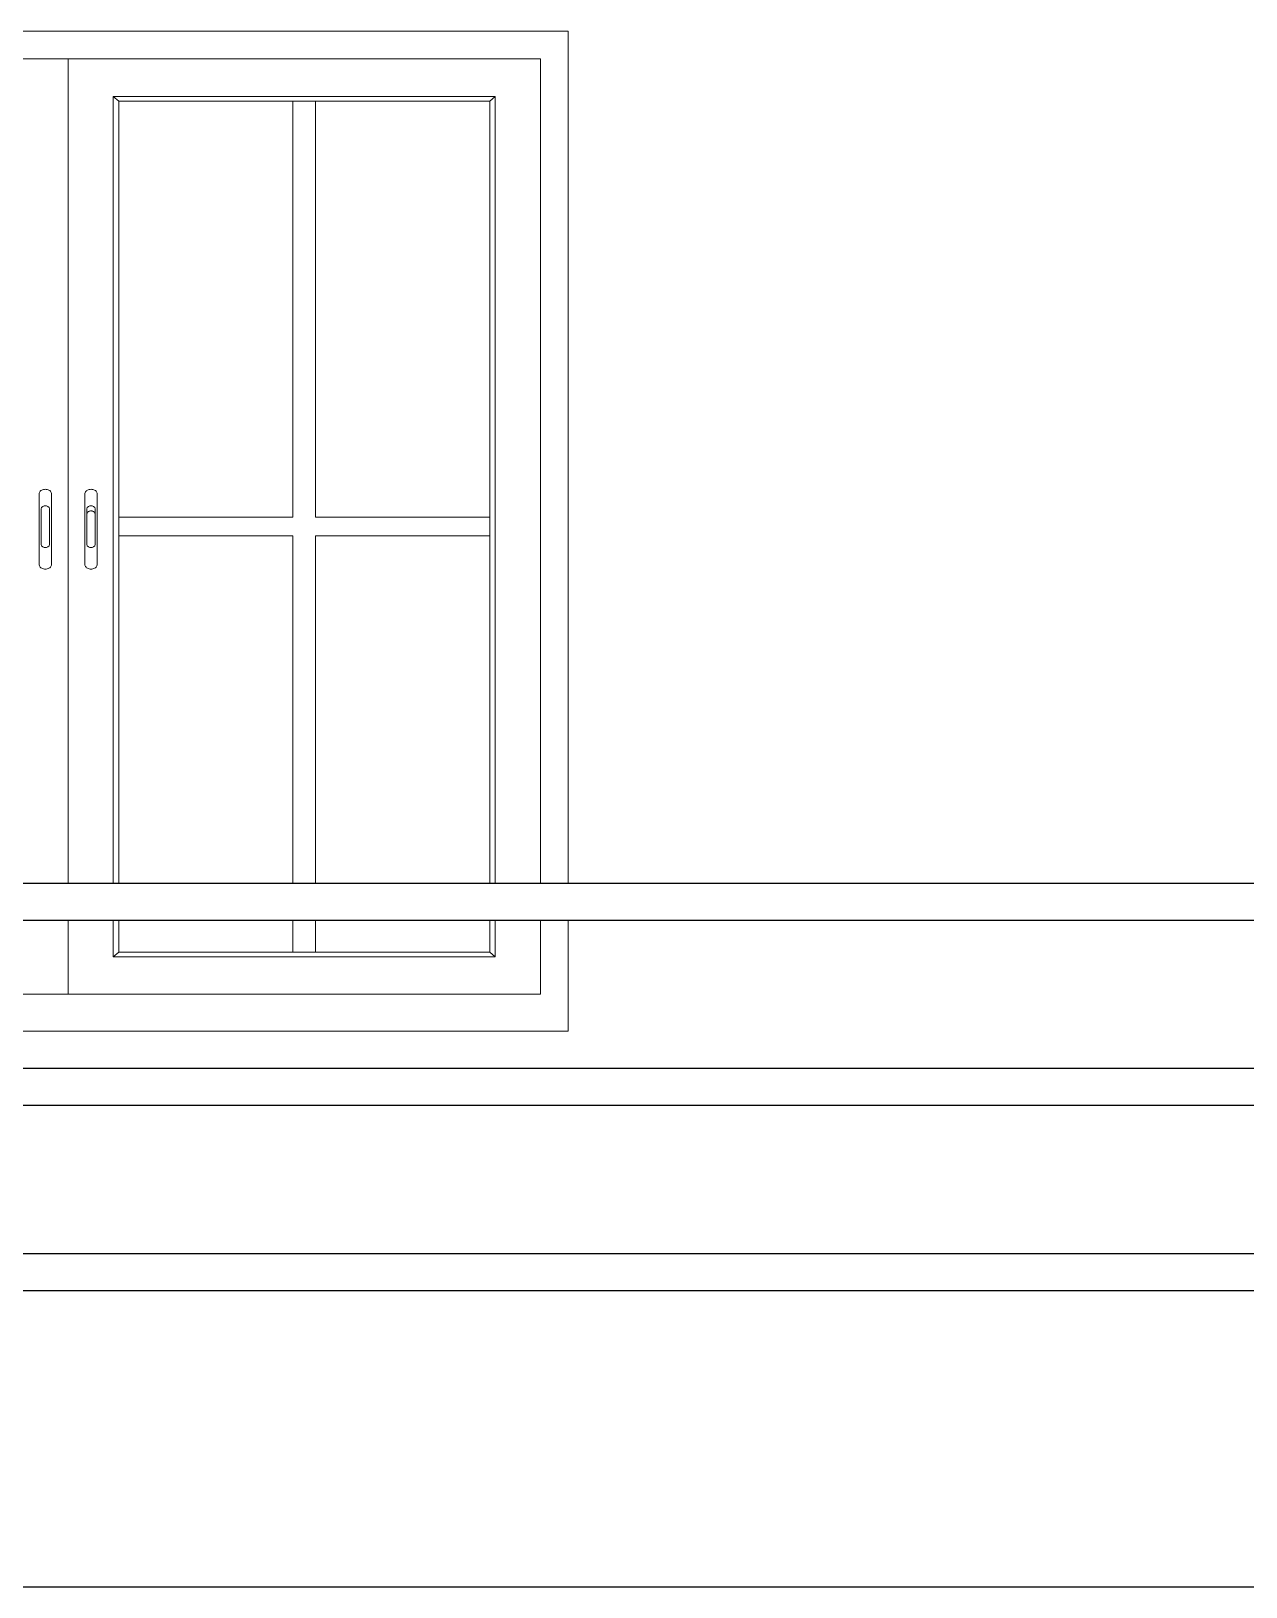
# Model space of a CAD drawing. Header units: inches. Extents: x -10117506 to -5032697, y -6529230 to -3253155.
# Drawn here: x -5060085.1 to -5060019.5, y -3256378 to -3256294 of the extents above; entities that cross this region are included whole.
import ezdxf

# ---------------------------------------------------------------- set-up
doc = ezdxf.new("R2010")
doc.units = ezdxf.units.IN
doc.header["$LTSCALE"] = 2
doc.header["$MEASUREMENT"] = 0
doc.layers.get('0').update_dxf_attribs({"linetype": 'CONTINUOUS'})
doc.layers.add('window', color=4, linetype='CONTINUOUS', lineweight=13)

msp = doc.modelspace()

# ---------------------------------------------------------------- linework, layer by layer
at = {"ltscale": 0.5}
for p, q in [((-5060354.971, -3256339.996), (-5059908.914, -3256339.996)), ((-5060332.938, -3256341.996), (-5059908.914, -3256341.996)), ((-5060332.938, -3256349.996), (-5059908.914, -3256349.996)), ((-5060332.938, -3256351.996), (-5059908.914, -3256351.996)), ((-5060332.938, -3256359.996), (-5059908.914, -3256359.996)), ((-5060332.938, -3256361.996), (-5059908.914, -3256361.996)), ((-5060342.966, -3256377.996), (-5059903.914, -3256377.996))]:
    msp.add_line(p, q, dxfattribs=at)
at = {"layer": 'window'}
for p, q in [((-5060056.054, -3256293.996), (-5060146.054, -3256293.996)), ((-5060056.054, -3256339.996), (-5060056.054, -3256293.996)), ((-5060057.554, -3256295.496), (-5060108.554, -3256295.496)), ((-5060083.054, -3256295.496), (-5060083.054, -3256339.996)), ((-5060057.554, -3256339.996), (-5060057.554, -3256295.496)), ((-5060080.62, -3256339.996), (-5060080.62, -3256297.52)), ((-5060080.62, -3256297.52), (-5060059.988, -3256297.52)), ((-5060080.316, -3256297.773), (-5060080.62, -3256297.52)), ((-5060080.316, -3256339.996), (-5060080.316, -3256297.773)), ((-5060060.292, -3256297.773), (-5060080.316, -3256297.773)), ((-5060070.913, -3256297.773), (-5060070.913, -3256320.24)), ((-5060069.696, -3256297.773), (-5060069.696, -3256320.24)), ((-5060060.292, -3256297.773), (-5060059.988, -3256297.52)), ((-5060060.292, -3256297.773), (-5060060.292, -3256339.996)), ((-5060059.988, -3256297.52), (-5060059.988, -3256339.996)), ((-5060084.484, -3256318.782), (-5060084.524, -3256318.808)), ((-5060084.44, -3256318.762), (-5060084.484, -3256318.782)), ((-5060084.391, -3256318.747), (-5060084.44, -3256318.762)), ((-5060084.34, -3256318.738), (-5060084.391, -3256318.747)), ((-5060084.34, -3256318.738), (-5060084.288, -3256318.735)), ((-5060084.288, -3256318.735), (-5060084.235, -3256318.738)), ((-5060084.235, -3256318.738), (-5060084.184, -3256318.747)), ((-5060084.184, -3256318.747), (-5060084.136, -3256318.762)), ((-5060084.091, -3256318.782), (-5060084.136, -3256318.762)), ((-5060084.091, -3256318.782), (-5060084.051, -3256318.808)), ((-5060082.057, -3256318.808), (-5060082.017, -3256318.782)), ((-5060082.017, -3256318.782), (-5060081.973, -3256318.762)), ((-5060081.973, -3256318.762), (-5060081.924, -3256318.747)), ((-5060081.924, -3256318.747), (-5060081.873, -3256318.738)), ((-5060081.873, -3256318.738), (-5060081.821, -3256318.735)), ((-5060081.821, -3256318.735), (-5060081.768, -3256318.738)), ((-5060081.768, -3256318.738), (-5060081.717, -3256318.747)), ((-5060081.717, -3256318.747), (-5060081.669, -3256318.762)), ((-5060081.669, -3256318.762), (-5060081.624, -3256318.782)), ((-5060081.624, -3256318.782), (-5060081.584, -3256318.808)), ((-5060084.618, -3256318.945), (-5060084.622, -3256318.983)), ((-5060084.622, -3256318.983), (-5060084.622, -3256322.799)), ((-5060084.618, -3256318.945), (-5060084.606, -3256318.907)), ((-5060084.606, -3256318.907), (-5060084.586, -3256318.871)), ((-5060084.586, -3256318.871), (-5060084.559, -3256318.837)), ((-5060084.524, -3256318.808), (-5060084.559, -3256318.837)), ((-5060084.39, -3256319.643), (-5060084.357, -3256319.633)), ((-5060084.357, -3256319.633), (-5060084.323, -3256319.626)), ((-5060084.323, -3256319.626), (-5060084.288, -3256319.624)), ((-5060084.288, -3256319.624), (-5060084.253, -3256319.626)), ((-5060084.253, -3256319.626), (-5060084.218, -3256319.633)), ((-5060084.218, -3256319.633), (-5060084.186, -3256319.643)), ((-5060084.051, -3256318.808), (-5060084.017, -3256318.837)), ((-5060083.99, -3256318.871), (-5060084.017, -3256318.837)), ((-5060083.97, -3256318.907), (-5060083.99, -3256318.871)), ((-5060083.957, -3256318.945), (-5060083.97, -3256318.907)), ((-5060083.953, -3256318.983), (-5060083.97, -3256318.907)), ((-5060083.953, -3256318.983), (-5060083.957, -3256318.945)), ((-5060083.953, -3256322.799), (-5060083.953, -3256318.983)), ((-5060082.155, -3256318.983), (-5060082.139, -3256318.907)), ((-5060082.155, -3256318.983), (-5060082.151, -3256318.945)), ((-5060082.155, -3256322.799), (-5060082.155, -3256318.983)), ((-5060082.151, -3256318.945), (-5060082.139, -3256318.907)), ((-5060082.139, -3256318.907), (-5060082.119, -3256318.871)), ((-5060082.119, -3256318.871), (-5060082.091, -3256318.837)), ((-5060082.091, -3256318.837), (-5060082.057, -3256318.808)), ((-5060081.89, -3256319.633), (-5060081.923, -3256319.643)), ((-5060081.856, -3256319.626), (-5060081.89, -3256319.633)), ((-5060081.821, -3256319.624), (-5060081.856, -3256319.626)), ((-5060081.785, -3256319.626), (-5060081.821, -3256319.624)), ((-5060081.751, -3256319.633), (-5060081.785, -3256319.626)), ((-5060081.719, -3256319.643), (-5060081.751, -3256319.633)), ((-5060081.584, -3256318.808), (-5060081.55, -3256318.837)), ((-5060081.55, -3256318.837), (-5060081.522, -3256318.871)), ((-5060081.522, -3256318.871), (-5060081.502, -3256318.907)), ((-5060081.502, -3256318.907), (-5060081.49, -3256318.945)), ((-5060081.49, -3256318.945), (-5060081.486, -3256318.983)), ((-5060081.486, -3256318.983), (-5060081.486, -3256322.799)), ((-5060084.513, -3256319.791), (-5060084.51, -3256319.765)), ((-5060084.513, -3256321.712), (-5060084.513, -3256319.791)), ((-5060084.51, -3256319.765), (-5060084.502, -3256319.74)), ((-5060084.502, -3256319.74), (-5060084.488, -3256319.716)), ((-5060084.488, -3256319.716), (-5060084.47, -3256319.693)), ((-5060084.47, -3256319.693), (-5060084.447, -3256319.673)), ((-5060084.447, -3256319.673), (-5060084.42, -3256319.656)), ((-5060084.42, -3256319.656), (-5060084.39, -3256319.643)), ((-5060084.186, -3256319.643), (-5060084.156, -3256319.656)), ((-5060084.156, -3256319.656), (-5060084.129, -3256319.673)), ((-5060084.129, -3256319.673), (-5060084.106, -3256319.693)), ((-5060084.106, -3256319.693), (-5060084.087, -3256319.716)), ((-5060084.087, -3256319.716), (-5060084.074, -3256319.74)), ((-5060084.074, -3256319.74), (-5060084.066, -3256319.765)), ((-5060084.066, -3256319.765), (-5060084.063, -3256319.791)), ((-5060084.063, -3256319.791), (-5060084.063, -3256321.712)), ((-5060082.043, -3256319.765), (-5060082.046, -3256319.791)), ((-5060082.046, -3256321.712), (-5060082.046, -3256319.791)), ((-5060082.043, -3256320.045), (-5060082.046, -3256320.071)), ((-5060082.035, -3256319.74), (-5060082.043, -3256319.765)), ((-5060082.035, -3256320.02), (-5060082.043, -3256320.045)), ((-5060082.021, -3256319.716), (-5060082.035, -3256319.74)), ((-5060082.021, -3256319.995), (-5060082.035, -3256320.02)), ((-5060082.003, -3256319.693), (-5060082.021, -3256319.716)), ((-5060082.003, -3256319.973), (-5060082.021, -3256319.995)), ((-5060081.98, -3256319.673), (-5060082.003, -3256319.693)), ((-5060081.98, -3256319.953), (-5060082.003, -3256319.973)), ((-5060081.953, -3256319.656), (-5060081.98, -3256319.673)), ((-5060081.953, -3256319.936), (-5060081.98, -3256319.953)), ((-5060081.923, -3256319.643), (-5060081.953, -3256319.656)), ((-5060081.923, -3256319.922), (-5060081.953, -3256319.936)), ((-5060081.89, -3256319.912), (-5060081.923, -3256319.922)), ((-5060081.856, -3256319.906), (-5060081.89, -3256319.912)), ((-5060081.821, -3256319.904), (-5060081.856, -3256319.906)), ((-5060081.785, -3256319.906), (-5060081.821, -3256319.904)), ((-5060081.751, -3256319.912), (-5060081.785, -3256319.906)), ((-5060081.719, -3256319.922), (-5060081.751, -3256319.912)), ((-5060081.688, -3256319.656), (-5060081.719, -3256319.643)), ((-5060081.688, -3256319.936), (-5060081.719, -3256319.922)), ((-5060081.662, -3256319.673), (-5060081.688, -3256319.656)), ((-5060081.662, -3256319.953), (-5060081.688, -3256319.936)), ((-5060081.639, -3256319.693), (-5060081.662, -3256319.673)), ((-5060081.639, -3256319.973), (-5060081.662, -3256319.953)), ((-5060081.62, -3256319.716), (-5060081.639, -3256319.693)), ((-5060081.62, -3256319.995), (-5060081.639, -3256319.973)), ((-5060081.607, -3256319.74), (-5060081.62, -3256319.716)), ((-5060081.607, -3256320.02), (-5060081.62, -3256319.995)), ((-5060081.598, -3256319.765), (-5060081.607, -3256319.74)), ((-5060081.598, -3256320.045), (-5060081.607, -3256320.02)), ((-5060081.596, -3256319.791), (-5060081.598, -3256319.765)), ((-5060081.596, -3256320.071), (-5060081.598, -3256320.045)), ((-5060081.596, -3256320.071), (-5060081.596, -3256319.791)), ((-5060081.596, -3256321.712), (-5060081.596, -3256320.071)), ((-5060080.316, -3256320.24), (-5060070.913, -3256320.24)), ((-5060069.696, -3256320.24), (-5060060.292, -3256320.24)), ((-5060080.316, -3256321.252), (-5060070.913, -3256321.252)), ((-5060070.913, -3256321.252), (-5060070.913, -3256339.996)), ((-5060069.696, -3256321.252), (-5060060.292, -3256321.252)), ((-5060069.696, -3256321.252), (-5060069.696, -3256339.996)), ((-5060084.513, -3256321.712), (-5060084.51, -3256321.738)), ((-5060084.51, -3256321.738), (-5060084.502, -3256321.763)), ((-5060084.502, -3256321.763), (-5060084.488, -3256321.788)), ((-5060084.488, -3256321.788), (-5060084.47, -3256321.81)), ((-5060084.47, -3256321.81), (-5060084.447, -3256321.83)), ((-5060084.447, -3256321.83), (-5060084.42, -3256321.847)), ((-5060084.42, -3256321.847), (-5060084.39, -3256321.861)), ((-5060084.39, -3256321.861), (-5060084.357, -3256321.871)), ((-5060084.357, -3256321.871), (-5060084.323, -3256321.877)), ((-5060084.323, -3256321.877), (-5060084.288, -3256321.879)), ((-5060084.288, -3256321.879), (-5060084.253, -3256321.877)), ((-5060084.253, -3256321.877), (-5060084.218, -3256321.871)), ((-5060084.218, -3256321.871), (-5060084.186, -3256321.861)), ((-5060084.186, -3256321.861), (-5060084.156, -3256321.847)), ((-5060084.156, -3256321.847), (-5060084.129, -3256321.83)), ((-5060084.129, -3256321.83), (-5060084.106, -3256321.81)), ((-5060084.106, -3256321.81), (-5060084.087, -3256321.788)), ((-5060084.087, -3256321.788), (-5060084.074, -3256321.763)), ((-5060084.074, -3256321.763), (-5060084.066, -3256321.738)), ((-5060084.066, -3256321.738), (-5060084.063, -3256321.712)), ((-5060082.043, -3256321.738), (-5060082.046, -3256321.712)), ((-5060082.035, -3256321.763), (-5060082.043, -3256321.738)), ((-5060082.021, -3256321.788), (-5060082.035, -3256321.763)), ((-5060082.003, -3256321.81), (-5060082.021, -3256321.788)), ((-5060081.98, -3256321.83), (-5060082.003, -3256321.81)), ((-5060081.953, -3256321.847), (-5060081.98, -3256321.83)), ((-5060081.923, -3256321.861), (-5060081.953, -3256321.847)), ((-5060081.89, -3256321.871), (-5060081.923, -3256321.861)), ((-5060081.856, -3256321.877), (-5060081.89, -3256321.871)), ((-5060081.821, -3256321.879), (-5060081.856, -3256321.877)), ((-5060081.785, -3256321.877), (-5060081.821, -3256321.879)), ((-5060081.751, -3256321.871), (-5060081.785, -3256321.877)), ((-5060081.719, -3256321.861), (-5060081.751, -3256321.871)), ((-5060081.688, -3256321.847), (-5060081.719, -3256321.861)), ((-5060081.662, -3256321.83), (-5060081.688, -3256321.847)), ((-5060081.639, -3256321.81), (-5060081.662, -3256321.83)), ((-5060081.62, -3256321.788), (-5060081.639, -3256321.81)), ((-5060081.607, -3256321.763), (-5060081.62, -3256321.788)), ((-5060081.598, -3256321.738), (-5060081.607, -3256321.763)), ((-5060081.596, -3256321.712), (-5060081.598, -3256321.738)), ((-5060084.618, -3256322.838), (-5060084.622, -3256322.799)), ((-5060084.622, -3256322.799), (-5060084.606, -3256322.876)), ((-5060084.618, -3256322.838), (-5060084.606, -3256322.876)), ((-5060084.606, -3256322.876), (-5060084.586, -3256322.912)), ((-5060084.559, -3256322.945), (-5060084.586, -3256322.912)), ((-5060084.524, -3256322.974), (-5060084.559, -3256322.945)), ((-5060084.484, -3256323), (-5060084.524, -3256322.974)), ((-5060084.484, -3256323), (-5060084.44, -3256323.02)), ((-5060084.136, -3256323.02), (-5060084.091, -3256323)), ((-5060084.091, -3256323), (-5060084.051, -3256322.974)), ((-5060084.017, -3256322.945), (-5060084.051, -3256322.974)), ((-5060083.99, -3256322.912), (-5060084.017, -3256322.945)), ((-5060083.97, -3256322.876), (-5060083.99, -3256322.912)), ((-5060083.97, -3256322.876), (-5060083.957, -3256322.838)), ((-5060083.957, -3256322.838), (-5060083.953, -3256322.799)), ((-5060082.151, -3256322.838), (-5060082.155, -3256322.799)), ((-5060082.139, -3256322.876), (-5060082.151, -3256322.838)), ((-5060082.119, -3256322.912), (-5060082.139, -3256322.876)), ((-5060082.091, -3256322.945), (-5060082.119, -3256322.912)), ((-5060082.057, -3256322.974), (-5060082.091, -3256322.945)), ((-5060082.017, -3256323), (-5060082.057, -3256322.974)), ((-5060081.973, -3256323.02), (-5060082.017, -3256323)), ((-5060081.624, -3256323), (-5060081.669, -3256323.02)), ((-5060081.584, -3256322.974), (-5060081.624, -3256323)), ((-5060081.55, -3256322.945), (-5060081.584, -3256322.974)), ((-5060081.522, -3256322.912), (-5060081.55, -3256322.945)), ((-5060081.502, -3256322.876), (-5060081.522, -3256322.912)), ((-5060081.486, -3256322.799), (-5060081.502, -3256322.876)), ((-5060081.49, -3256322.838), (-5060081.502, -3256322.876)), ((-5060081.49, -3256322.838), (-5060081.486, -3256322.799)), ((-5060084.44, -3256323.02), (-5060084.391, -3256323.035)), ((-5060084.34, -3256323.044), (-5060084.391, -3256323.035)), ((-5060084.288, -3256323.047), (-5060084.34, -3256323.044)), ((-5060084.288, -3256323.047), (-5060084.235, -3256323.044)), ((-5060084.235, -3256323.044), (-5060084.184, -3256323.035)), ((-5060084.136, -3256323.02), (-5060084.184, -3256323.035)), ((-5060081.924, -3256323.035), (-5060081.973, -3256323.02)), ((-5060081.873, -3256323.044), (-5060081.924, -3256323.035)), ((-5060081.821, -3256323.047), (-5060081.873, -3256323.044)), ((-5060081.768, -3256323.044), (-5060081.821, -3256323.047)), ((-5060081.717, -3256323.035), (-5060081.768, -3256323.044)), ((-5060081.669, -3256323.02), (-5060081.717, -3256323.035)), ((-5060083.054, -3256341.996), (-5060083.054, -3256345.996)), ((-5060080.62, -3256343.973), (-5060080.62, -3256341.996)), ((-5060080.316, -3256343.72), (-5060080.316, -3256341.996)), ((-5060070.913, -3256341.996), (-5060070.913, -3256343.72)), ((-5060069.696, -3256341.996), (-5060069.696, -3256343.72)), ((-5060060.292, -3256341.996), (-5060060.292, -3256343.72)), ((-5060059.988, -3256341.996), (-5060059.988, -3256343.973)), ((-5060057.554, -3256345.996), (-5060057.554, -3256341.996)), ((-5060056.054, -3256347.996), (-5060056.054, -3256341.996)), ((-5060080.62, -3256343.973), (-5060080.316, -3256343.72)), ((-5060059.988, -3256343.973), (-5060080.62, -3256343.973)), ((-5060060.292, -3256343.72), (-5060080.316, -3256343.72)), ((-5060060.292, -3256343.72), (-5060059.988, -3256343.973)), ((-5060108.554, -3256345.996), (-5060057.554, -3256345.996)), ((-5060056.054, -3256347.996), (-5060110.054, -3256347.996))]:
    msp.add_line(p, q, dxfattribs=at)

doc.saveas('drawing.dxf')
